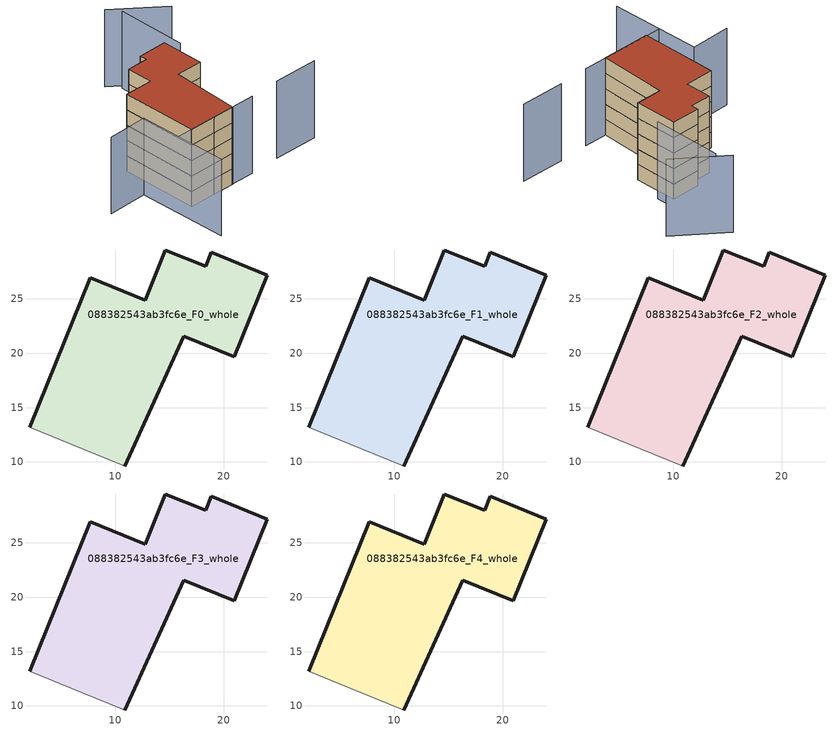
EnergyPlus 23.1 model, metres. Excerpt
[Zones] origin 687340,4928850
088382543ab3fc6e_F0_whole
 floor ground (EU_floor_Construction): 24.03,27.2 20.98,19.66 16.31,21.55 10.89,9.62 10.7,9.7 6.97,11.21 2.13,13.17 7.71,26.94 12.77,24.89 14.64,29.51 18.35,28.01 18.87,29.29 z0
 wall outside (EU_wall_Construction): 10.89,9.62 16.31,21.55 20.98,19.66 24.03,27.2 18.87,29.29 18.35,28.01 14.64,29.51 12.77,24.89 7.71,26.94 2.13,13.17 z0:3
 wall adiabatic (EU_wall_Construction): 2.13,13.17 6.97,11.21 10.7,9.7 10.89,9.62 z0:3
088382543ab3fc6e_F1_whole
 floor to 088382543ab3fc6e_F0_whole (EU_floor_Construction): 24.03,27.2 20.98,19.66 16.31,21.55 10.89,9.62 10.7,9.7 6.97,11.21 2.13,13.17 7.71,26.94 12.77,24.89 14.64,29.51 18.35,28.01 18.87,29.29 z3
 wall outside (EU_wall_Construction): 10.89,9.62 16.31,21.55 20.98,19.66 24.03,27.2 18.87,29.29 18.35,28.01 14.64,29.51 12.77,24.89 7.71,26.94 2.13,13.17 z3:6
 wall adiabatic (EU_wall_Construction): 2.13,13.17 6.97,11.21 10.7,9.7 10.89,9.62 z3:6
088382543ab3fc6e_F2_whole
 floor to 088382543ab3fc6e_F1_whole (EU_floor_Construction): 24.03,27.2 20.98,19.66 16.31,21.55 10.89,9.62 10.7,9.7 6.97,11.21 2.13,13.17 7.71,26.94 12.77,24.89 14.64,29.51 18.35,28.01 18.87,29.29 z6
 wall outside (EU_wall_Construction): 10.89,9.62 16.31,21.55 20.98,19.66 24.03,27.2 18.87,29.29 18.35,28.01 14.64,29.51 12.77,24.89 7.71,26.94 2.13,13.17 z6:9
 wall adiabatic (EU_wall_Construction): 2.13,13.17 6.97,11.21 10.7,9.7 10.89,9.62 z6:9
088382543ab3fc6e_F3_whole
 floor to 088382543ab3fc6e_F2_whole (EU_floor_Construction): 24.03,27.2 20.98,19.66 16.31,21.55 10.89,9.62 10.7,9.7 6.97,11.21 2.13,13.17 7.71,26.94 12.77,24.89 14.64,29.51 18.35,28.01 18.87,29.29 z9
 wall outside (EU_wall_Construction): 10.89,9.62 16.31,21.55 20.98,19.66 24.03,27.2 18.87,29.29 18.35,28.01 14.64,29.51 12.77,24.89 7.71,26.94 2.13,13.17 z9:12
 wall adiabatic (EU_wall_Construction): 2.13,13.17 6.97,11.21 10.7,9.7 10.89,9.62 z9:12
088382543ab3fc6e_F4_whole
 floor to 088382543ab3fc6e_F3_whole (EU_floor_Construction): 24.03,27.2 20.98,19.66 16.31,21.55 10.89,9.62 10.7,9.7 6.97,11.21 2.13,13.17 7.71,26.94 12.77,24.89 14.64,29.51 18.35,28.01 18.87,29.29 z12
 wall outside (EU_wall_Construction): 10.89,9.62 16.31,21.55 20.98,19.66 24.03,27.2 18.87,29.29 18.35,28.01 14.64,29.51 12.77,24.89 7.71,26.94 2.13,13.17 z12:15
 wall adiabatic (EU_wall_Construction): 2.13,13.17 6.97,11.21 10.7,9.7 10.89,9.62 z12:15
 roof outside (EU_roof_Construction): 20.98,19.66 24.03,27.2 18.87,29.29 18.35,28.01 14.64,29.51 12.77,24.89 7.71,26.94 2.13,13.17 6.97,11.21 10.7,9.7 10.89,9.62 16.31,21.55 z15
shading: 20.7,5.97 28.5,2.67 / -0.3,14.35 15.04,7.92 / -4.86,24.46 2.34,21.7 / 2.34,21.7 -3.89,5.46 / 24.8,24.72 29.86,37.13 / 34.38,30.29 29.13,39.88 z0:15
[Building]
EU S2 Campaign: North Axis=0; Terrain=City; Solar Distribution=FullExterior
[Site:Location]
Bologna: Latitude=44.5; Longitude=11.25; Time Zone=1; Elevation=37
[SizingPeriod:WeatherFileDays]
AnnualSizingPeriod: Begin Month=1; Begin Day of Month=1; End Month=12; End Day of Month=31; Day of Week for Start Day=Monday; Use Weather File Daylight Saving Period=No; Use Weather File Rain and Snow Indicators=No
[MATERIAL]
EU_InternalMass_Material: Roughness=MediumRough; Thickness=0.1; Conductivity=1; Density=1800; Specific Heat=900; Thermal Absorptance=0.9; Solar Absorptance=0.7; Visible Absorptance=0.7
[MATERIAL:NOMASS] Roughness=MediumRough; Thermal Absorptance=0.9; Solar Absorptance=0.7; Visible Absorptance=0.7
Name | Thermal Resistance
EU_wall_NoMass | 0.905828
EU_roof_NoMass | 0.37593
EU_floor_NoMass | 0.67114
[CONSTRUCTION]
EU_wall_Construction: EU_wall_NoMass
EU_roof_Construction: EU_roof_NoMass
EU_floor_Construction: EU_floor_NoMass
EU_InternalMass_Construction: EU_InternalMass_Material
[ZONE] Type=1; Multiplier=1; Ceiling Height=autocalculate; Volume=627.734; Floor Area=autocalculate; Part of Total Floor Area=Yes
088382543ab3fc6e_F0_whole; 088382543ab3fc6e_F1_whole; 088382543ab3fc6e_F2_whole; 088382543ab3fc6e_F3_whole; 088382543ab3fc6e_F4_whole
[INTERNALMASS] Construction=EU_InternalMass_Construction; Surface Area=209.244
Name | Zone or ZoneList
088382543ab3fc6e_F0_whole_EU_InternalMass | 088382543ab3fc6e_F0_whole
088382543ab3fc6e_F1_whole_EU_InternalMass | 088382543ab3fc6e_F1_whole
088382543ab3fc6e_F2_whole_EU_InternalMass | 088382543ab3fc6e_F2_whole
088382543ab3fc6e_F3_whole_EU_InternalMass | 088382543ab3fc6e_F3_whole
088382543ab3fc6e_F4_whole_EU_InternalMass | 088382543ab3fc6e_F4_whole
[OTHEREQUIPMENT] Fuel Type=Electricity; Design Level Calculation Method=Watts/Area; Power per Zone Floor Area=1; Fraction Latent=0; Fraction Radiant=0; Fraction Lost=0; Carbon Dioxide Generation Rate=0; EndUse Subcategory=EU_Step8_InternalGains
Name | Zone or ZoneList or Space or SpaceList | Schedule
EU_Step8_InternalGain_088382543ab3fc6e_F0_whole_f000 | 088382543ab3fc6e_F0_whole | EU_Step8_GainSchedule_088382543ab3fc6e_F0_whole_f000
EU_Step8_InternalGain_088382543ab3fc6e_F1_whole_f000 | 088382543ab3fc6e_F1_whole | EU_Step8_GainSchedule_088382543ab3fc6e_F1_whole_f000
EU_Step8_InternalGain_088382543ab3fc6e_F2_whole_f000 | 088382543ab3fc6e_F2_whole | EU_Step8_GainSchedule_088382543ab3fc6e_F2_whole_f000
EU_Step8_InternalGain_088382543ab3fc6e_F3_whole_f000 | 088382543ab3fc6e_F3_whole | EU_Step8_GainSchedule_088382543ab3fc6e_F3_whole_f000
EU_Step8_InternalGain_088382543ab3fc6e_F4_whole_f000 | 088382543ab3fc6e_F4_whole | EU_Step8_GainSchedule_088382543ab3fc6e_F4_whole_f000
[ZONEVENTILATION:DESIGNFLOWRATE] Schedule=EU_AlwaysOn; Design Flow Rate Calculation Method=AirChanges/Hour; Air Changes per Hour=0.73129; Ventilation Type=Natural; Fan Pressure Rise=0; Fan Total Efficiency=1; Constant Term Coefficient=1; Temperature Term Coefficient=0; Velocity Term Coefficient=0; Velocity Squared Term Coefficient=0; Minimum Indoor Temperature=-100; Maximum Indoor Temperature=100; Delta Temperature=-100; Minimum Outdoor Temperature=-100; Maximum Outdoor Temperature=100; Maximum Wind Speed=40
Name | Zone or ZoneList or Space or SpaceList
EU_ConstantAir_088382543ab3fc6e_F0_whole | 088382543ab3fc6e_F0_whole
EU_ConstantAir_088382543ab3fc6e_F1_whole | 088382543ab3fc6e_F1_whole
EU_ConstantAir_088382543ab3fc6e_F2_whole | 088382543ab3fc6e_F2_whole
EU_ConstantAir_088382543ab3fc6e_F3_whole | 088382543ab3fc6e_F3_whole
EU_ConstantAir_088382543ab3fc6e_F4_whole | 088382543ab3fc6e_F4_whole
[HVACTEMPLATE:THERMOSTAT] Constant Heating Setpoint=20; Constant Cooling Setpoint=50
EU_HeatOnly_088382543ab3fc6e_F0_whole; EU_HeatOnly_088382543ab3fc6e_F1_whole; EU_HeatOnly_088382543ab3fc6e_F2_whole; EU_HeatOnly_088382543ab3fc6e_F3_whole; EU_HeatOnly_088382543ab3fc6e_F4_whole
[HVACTEMPLATE:ZONE:IDEALLOADSAIRSYSTEM] System Availability Schedule=EU_AlwaysOn; Maximum Heating Supply Air Temperature=50; Minimum Cooling Supply Air Temperature=13; Maximum Heating Supply Air Humidity Ratio=0.0156; Minimum Cooling Supply Air Humidity Ratio=0.0077; Heating Limit=NoLimit; Cooling Limit=NoLimit; Heating Availability Schedule=EU_AlwaysOn; Cooling Availability Schedule=EU_CoolingOff; Dehumidification Control Type=ConstantSensibleHeatRatio; Cooling Sensible Heat Ratio=0.7; Dehumidification Setpoint=60; Humidification Control Type=None; Humidification Setpoint=30; Outdoor Air Method=None; Outdoor Air Flow Rate per Person=0.00944; Outdoor Air Flow Rate per Zone Floor Area=0; Outdoor Air Flow Rate per Zone=0; Demand Controlled Ventilation Type=None; Outdoor Air Economizer Type=NoEconomizer; Heat Recovery Type=None; Sensible Heat Recovery Effectiveness=0.7; Latent Heat Recovery Effectiveness=0.65
Name | Template Thermostat
088382543ab3fc6e_F0_whole | EU_HeatOnly_088382543ab3fc6e_F0_whole
088382543ab3fc6e_F1_whole | EU_HeatOnly_088382543ab3fc6e_F1_whole
088382543ab3fc6e_F2_whole | EU_HeatOnly_088382543ab3fc6e_F2_whole
088382543ab3fc6e_F3_whole | EU_HeatOnly_088382543ab3fc6e_F3_whole
088382543ab3fc6e_F4_whole | EU_HeatOnly_088382543ab3fc6e_F4_whole
[SIZING:ZONE] Zone Cooling Design Supply Air Temperature Input Method=SupplyAirTemperature; Zone Cooling Design Supply Air Temperature=13; Zone Heating Design Supply Air Temperature Input Method=SupplyAirTemperature; Zone Heating Design Supply Air Temperature=50; Zone Cooling Design Supply Air Humidity Ratio=0.008; Zone Heating Design Supply Air Humidity Ratio=0.008; Cooling Design Air Flow Method=DesignDay; Cooling Design Air Flow Rate=0; Cooling Minimum Air Flow per Zone Floor Area=0.000762; Cooling Minimum Air Flow=0; Cooling Minimum Air Flow Fraction=0.2; Heating Design Air Flow Method=DesignDay; Heating Design Air Flow Rate=0; Heating Maximum Air Flow per Zone Floor Area=0.002032; Heating Maximum Air Flow=0.141576; Heating Maximum Air Flow Fraction=0.3; Account for Dedicated Outdoor Air System=No; Dedicated Outdoor Air System Control Strategy=NeutralSupplyAir; Dedicated Outdoor Air Low Setpoint Temperature for Design=autosize; Dedicated Outdoor Air High Setpoint Temperature for Design=autosize; Zone Load Sizing Method=Sensible Load Only No Latent Load; Zone Latent Cooling Design Supply Air Humidity Ratio Input Method=HumidityRatioDifference; Zone Cooling Design Supply Air Humidity Ratio Difference=0.005; Zone Latent Heating Design Supply Air Humidity Ratio Input Method=HumidityRatioDifference; Zone Humidification Design Supply Air Humidity Ratio Difference=0.005
088382543ab3fc6e_F0_whole; 088382543ab3fc6e_F1_whole; 088382543ab3fc6e_F2_whole; 088382543ab3fc6e_F3_whole; 088382543ab3fc6e_F4_whole
[SCHEDULE:CONSTANT]
Name | Hourly Value
EU_AlwaysOn | 1
EU_CoolingOff | 0
[SCHEDULE:FILE] Column Number=1; Rows to Skip at Top=0; Number of Hours of Data=8760; Column Separator=Comma; Interpolate to Timestep=No; Minutes per Item=60; Adjust Schedule for Daylight Savings=Yes
Name | File
EU_Step8_GainSchedule_088382543ab3fc6e_F0_whole_f000 | ../../schedules/088382543ab3fc6e/088382543ab3fc6e_F0_whole_f000_gain.csv
EU_Step8_GainSchedule_088382543ab3fc6e_F1_whole_f000 | ../../schedules/088382543ab3fc6e/088382543ab3fc6e_F1_whole_f000_gain.csv
EU_Step8_GainSchedule_088382543ab3fc6e_F2_whole_f000 | ../../schedules/088382543ab3fc6e/088382543ab3fc6e_F2_whole_f000_gain.csv
EU_Step8_GainSchedule_088382543ab3fc6e_F3_whole_f000 | ../../schedules/088382543ab3fc6e/088382543ab3fc6e_F3_whole_f000_gain.csv
EU_Step8_GainSchedule_088382543ab3fc6e_F4_whole_f000 | ../../schedules/088382543ab3fc6e/088382543ab3fc6e_F4_whole_f000_gain.csv
